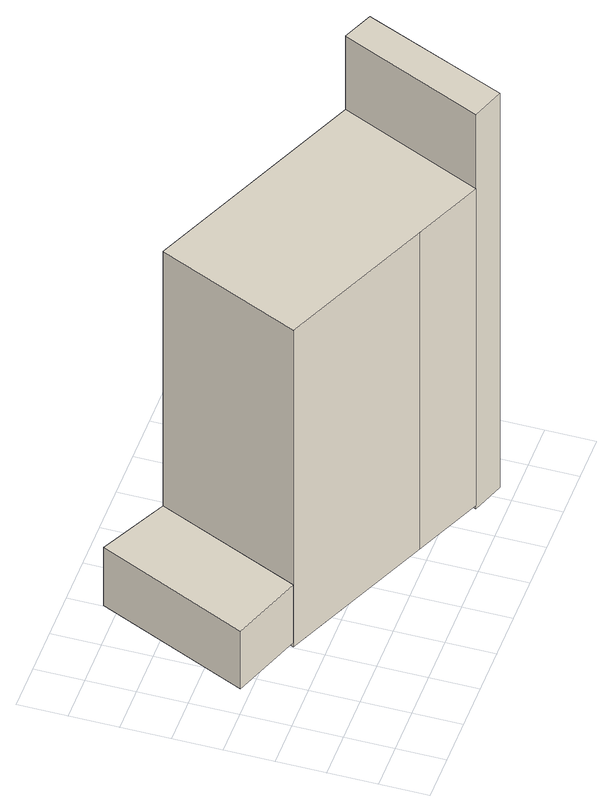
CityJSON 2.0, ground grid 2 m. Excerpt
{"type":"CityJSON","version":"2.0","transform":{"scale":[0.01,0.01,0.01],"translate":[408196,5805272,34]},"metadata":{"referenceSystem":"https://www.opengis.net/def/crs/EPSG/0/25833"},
"CityObjects":{
"building1":{"type":"Building","attributes":{"Gemeindeschluessel":"11000009","BezugspunktDach":"2200","function":"51009_1610","measuredHeight":2.91,"storeysAboveGround":0},"address":[{"country":"Germany","locality":"Berlin"}],"geometry":[{"type":"Solid","lod":"1","boundaries":[[[[0,1,2,3]],[[4,5,6,7]],[[4,7,3,2]],[[5,4,2,1]],[[6,5,1,0]],[[7,6,0,3]]]]}]},
"building2":{"type":"Building","attributes":{"Gemeindeschluessel":"11000009","BezugspunktDach":"2200","function":"31001_2074","measuredHeight":15.96,"storeysAboveGround":1},"address":[{"country":"Germany","locality":"Berlin","thoroughfareNumber":"901 (3)","thoroughfareName":"Straße zur Krampenburg"}],"geometry":[{"type":"Solid","lod":"1","boundaries":[[[[8,9,10,11,12]],[[13,14,15,16,17]],[[13,17,12,11]],[[14,13,11,10]],[[15,14,10,9]],[[16,15,9,8]],[[17,16,8,12]]]]}]},
"building3":{"type":"Building","attributes":{"Gemeindeschluessel":"11000009","BezugspunktDach":"2200","function":"51009_1610","measuredHeight":19.87,"storeysAboveGround":0},"address":[{"country":"Germany","locality":"Berlin"}],"geometry":[{"type":"Solid","lod":"1","boundaries":[[[[18,19,20,21]],[[22,23,24,25]],[[22,25,21,20]],[[23,22,20,19]],[[24,23,19,18]],[[25,24,18,21]]]]}]}
},
"vertices":[
[389,520,416],[647,1106,416],[366,1246,416],[92,629,416],[366,1246,125],[647,1106,125],[389,520,125],[92,629,125],
[1033,238,1699],[1319,113,1699],[1579,700,1699],[647,1106,1699],[389,520,1699],[647,1106,103],[1579,700,103],[1319,113,103],[1033,238,103],[389,520,103],
[1458,64,2070],[1705,647,2070],[1579,700,2070],[1319,113,2070],[1579,700,84],[1705,647,84],[1458,64,84],[1319,113,84]
]}
